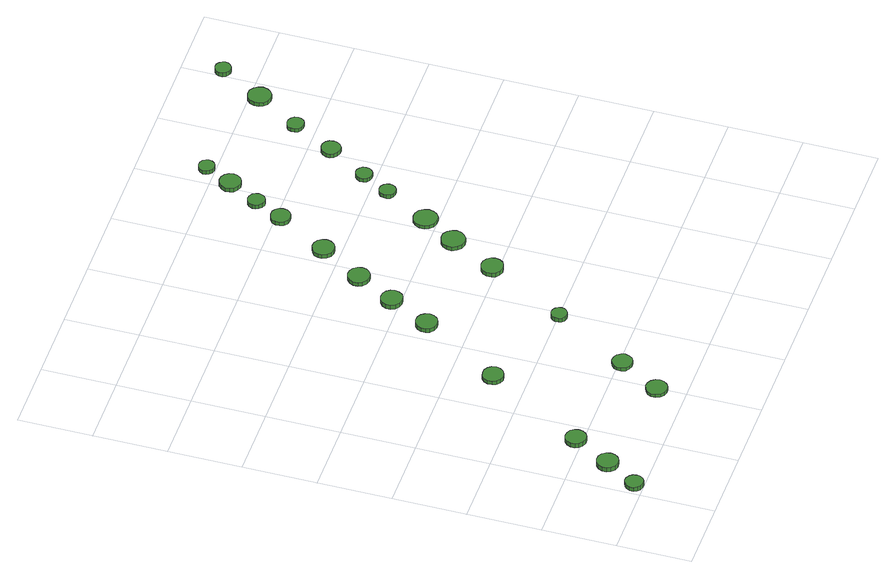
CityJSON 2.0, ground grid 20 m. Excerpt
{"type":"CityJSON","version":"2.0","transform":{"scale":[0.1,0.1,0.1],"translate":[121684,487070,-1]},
"CityObjects":{
"tree1":{"type":"SolitaryVegetationObject","attributes":{"function":"something"},"geometry":[{"type":"MultiSurface","lod":"1","boundaries":[[[0,1,2,3,4,5,6,7,8,9,10,11,12,13,14]],[[15,16,17,18,19,20,21,22,23,24,25,26,27,28,29]],[[0,29,28,1]],[[1,28,27,2]],[[2,27,26,3]],[[3,26,25,4]],[[4,25,24,5]],[[5,24,23,6]],[[6,23,22,7]],[[7,22,21,8]],[[8,21,20,9]],[[9,20,19,10]],[[10,19,18,11]],[[11,18,17,12]],[[12,17,16,13]],[[13,16,15,14]],[[14,15,29,0]]]}]},
"tree2":{"type":"SolitaryVegetationObject","attributes":{"function":"something"},"geometry":[{"type":"MultiSurface","lod":"1","boundaries":[[[30,31,32,33,34,35,36,37,38,39,40,41,42,43,44]],[[45,46,47,48,49,50,51,52,53,54,55,56,57,58,59]],[[30,59,58,31]],[[31,58,57,32]],[[32,57,56,33]],[[33,56,55,34]],[[34,55,54,35]],[[35,54,53,36]],[[36,53,52,37]],[[37,52,51,38]],[[38,51,50,39]],[[39,50,49,40]],[[40,49,48,41]],[[41,48,47,42]],[[42,47,46,43]],[[43,46,45,44]],[[44,45,59,30]]]}]},
"tree3":{"type":"SolitaryVegetationObject","attributes":{"function":"something"},"geometry":[{"type":"MultiSurface","lod":"1","boundaries":[[[60,61,62,63,64,65,66,67,68,69,70,71,72,73,74]],[[75,76,77,78,79,80,81,82,83,84,85,86,87,88,89]],[[60,89,88,61]],[[61,88,87,62]],[[62,87,86,63]],[[63,86,85,64]],[[64,85,84,65]],[[65,84,83,66]],[[66,83,82,67]],[[67,82,81,68]],[[68,81,80,69]],[[69,80,79,70]],[[70,79,78,71]],[[71,78,77,72]],[[72,77,76,73]],[[73,76,75,74]],[[74,75,89,60]]]}]},
"tree4":{"type":"SolitaryVegetationObject","attributes":{"function":"something"},"geometry":[{"type":"MultiSurface","lod":"1","boundaries":[[[90,91,92,93,94,95,96,97,98,99,100,101,102,103,104]],[[105,106,107,108,109,110,111,112,113,114,115,116,117,118,119]],[[90,119,118,91]],[[91,118,117,92]],[[92,117,116,93]],[[93,116,115,94]],[[94,115,114,95]],[[95,114,113,96]],[[96,113,112,97]],[[97,112,111,98]],[[98,111,110,99]],[[99,110,109,100]],[[100,109,108,101]],[[101,108,107,102]],[[102,107,106,103]],[[103,106,105,104]],[[104,105,119,90]]]}]},
"tree5":{"type":"SolitaryVegetationObject","attributes":{"function":"something"},"geometry":[{"type":"MultiSurface","lod":"1","boundaries":[[[120,121,122,123,124,125,126,127,128,129,130,131,132,133,134]],[[135,136,137,138,139,140,141,142,143,144,145,146,147,148,149]],[[120,149,148,121]],[[121,148,147,122]],[[122,147,146,123]],[[123,146,145,124]],[[124,145,144,125]],[[125,144,143,126]],[[126,143,142,127]],[[127,142,141,128]],[[128,141,140,129]],[[129,140,139,130]],[[130,139,138,131]],[[131,138,137,132]],[[132,137,136,133]],[[133,136,135,134]],[[134,135,149,120]]]}]},
"tree6":{"type":"SolitaryVegetationObject","attributes":{"function":"something"},"geometry":[{"type":"MultiSurface","lod":"1","boundaries":[[[150,151,152,153,154,155,156,157,158,159,160,161,162,163,164]],[[165,166,167,168,169,170,171,172,173,174,175,176,177,178,179]],[[150,179,178,151]],[[151,178,177,152]],[[152,177,176,153]],[[153,176,175,154]],[[154,175,174,155]],[[155,174,173,156]],[[156,173,172,157]],[[157,172,171,158]],[[158,171,170,159]],[[159,170,169,160]],[[160,169,168,161]],[[161,168,167,162]],[[162,167,166,163]],[[163,166,165,164]],[[164,165,179,150]]]}]},
"tree7":{"type":"SolitaryVegetationObject","attributes":{"function":"something"},"geometry":[{"type":"MultiSurface","lod":"1","boundaries":[[[180,181,182,183,184,185,186,187,188,189,190,191,192,193,194]],[[195,196,197,198,199,200,201,202,203,204,205,206,207,208,209]],[[180,209,208,181]],[[181,208,207,182]],[[182,207,206,183]],[[183,206,205,184]],[[184,205,204,185]],[[185,204,203,186]],[[186,203,202,187]],[[187,202,201,188]],[[188,201,200,189]],[[189,200,199,190]],[[190,199,198,191]],[[191,198,197,192]],[[192,197,196,193]],[[193,196,195,194]],[[194,195,209,180]]]}]},
"tree8":{"type":"SolitaryVegetationObject","attributes":{"function":"something"},"geometry":[{"type":"MultiSurface","lod":"1","boundaries":[[[210,211,212,213,214,215,216,217,218,219,220,221,222,223,224]],[[225,226,227,228,229,230,231,232,233,234,235,236,237,238,239]],[[210,239,238,211]],[[211,238,237,212]],[[212,237,236,213]],[[213,236,235,214]],[[214,235,234,215]],[[215,234,233,216]],[[216,233,232,217]],[[217,232,231,218]],[[218,231,230,219]],[[219,230,229,220]],[[220,229,228,221]],[[221,228,227,222]],[[222,227,226,223]],[[223,226,225,224]],[[224,225,239,210]]]}]},
"tree9":{"type":"SolitaryVegetationObject","attributes":{"function":"something"},"geometry":[{"type":"MultiSurface","lod":"1","boundaries":[[[240,241,242,243,244,245,246,247,248,249,250,251,252,253,254]],[[255,256,257,258,259,260,261,262,263,264,265,266,267,268,269]],[[240,269,268,241]],[[241,268,267,242]],[[242,267,266,243]],[[243,266,265,244]],[[244,265,264,245]],[[245,264,263,246]],[[246,263,262,247]],[[247,262,261,248]],[[248,261,260,249]],[[249,260,259,250]],[[250,259,258,251]],[[251,258,257,252]],[[252,257,256,253]],[[253,256,255,254]],[[254,255,269,240]]]}]},
"tree10":{"type":"SolitaryVegetationObject","attributes":{"function":"something"},"geometry":[{"type":"MultiSurface","lod":"1","boundaries":[[[270,271,272,273,274,275,276,277,278,279,280,281,282,283,284]],[[285,286,287,288,289,290,291,292,293,294,295,296,297,298,299]],[[270,299,298,271]],[[271,298,297,272]],[[272,297,296,273]],[[273,296,295,274]],[[274,295,294,275]],[[275,294,293,276]],[[276,293,292,277]],[[277,292,291,278]],[[278,291,290,279]],[[279,290,289,280]],[[280,289,288,281]],[[281,288,287,282]],[[282,287,286,283]],[[283,286,285,284]],[[284,285,299,270]]]}]},
"tree11":{"type":"SolitaryVegetationObject","attributes":{"function":"something"},"geometry":[{"type":"MultiSurface","lod":"1","boundaries":[[[300,301,302,303,304,305,306,307,308,309,310,311,312,313,314]],[[315,316,317,318,319,320,321,322,323,324,325,326,327,328,329]],[[300,329,328,301]],[[301,328,327,302]],[[302,327,326,303]],[[303,326,325,304]],[[304,325,324,305]],[[305,324,323,306]],[[306,323,322,307]],[[307,322,321,308]],[[308,321,320,309]],[[309,320,319,310]],[[310,319,318,311]],[[311,318,317,312]],[[312,317,316,313]],[[313,316,315,314]],[[314,315,329,300]]]}]},
"tree12":{"type":"SolitaryVegetationObject","attributes":{"function":"something"},"geometry":[{"type":"MultiSurface","lod":"1","boundaries":[[[330,331,332,333,334,335,336,337,338,339,340,341,342,343,344]],[[345,346,347,348,349,350,351,352,353,354,355,356,357,358,359]],[[330,359,358,331]],[[331,358,357,332]],[[332,357,356,333]],[[333,356,355,334]],[[334,355,354,335]],[[335,354,353,336]],[[336,353,352,337]],[[337,352,351,338]],[[338,351,350,339]],[[339,350,349,340]],[[340,349,348,341]],[[341,348,347,342]],[[342,347,346,343]],[[343,346,345,344]],[[344,345,359,330]]]}]},
"tree13":{"type":"SolitaryVegetationObject","attributes":{"function":"something"},"geometry":[{"type":"MultiSurface","lod":"1","boundaries":[[[360,361,362,363,364,365,366,367,368,369,370,371,372,373,374]],[[375,376,377,378,379,380,381,382,383,384,385,386,387,388,389]],[[360,389,388,361]],[[361,388,387,362]],[[362,387,386,363]],[[363,386,385,364]],[[364,385,384,365]],[[365,384,383,366]],[[366,383,382,367]],[[367,382,381,368]],[[368,381,380,369]],[[369,380,379,370]],[[370,379,378,371]],[[371,378,377,372]],[[372,377,376,373]],[[373,376,375,374]],[[374,375,389,360]]]}]},
"tree14":{"type":"SolitaryVegetationObject","attributes":{"function":"something"},"geometry":[{"type":"MultiSurface","lod":"1","boundaries":[[[390,391,392,393,394,395,396,397,398,399,400,401,402,403,404]],[[405,406,407,408,409,410,411,412,413,414,415,416,417,418,419]],[[390,419,418,391]],[[391,418,417,392]],[[392,417,416,393]],[[393,416,415,394]],[[394,415,414,395]],[[395,414,413,396]],[[396,413,412,397]],[[397,412,411,398]],[[398,411,410,399]],[[399,410,409,400]],[[400,409,408,401]],[[401,408,407,402]],[[402,407,406,403]],[[403,406,405,404]],[[404,405,419,390]]]}]},
"tree15":{"type":"SolitaryVegetationObject","attributes":{"function":"something"},"geometry":[{"type":"MultiSurface","lod":"1","boundaries":[[[420,421,422,423,424,425,426,427,428,429,430,431,432,433,434]],[[435,436,437,438,439,440,441,442,443,444,445,446,447,448,449]],[[420,449,448,421]],[[421,448,447,422]],[[422,447,446,423]],[[423,446,445,424]],[[424,445,444,425]],[[425,444,443,426]],[[426,443,442,427]],[[427,442,441,428]],[[428,441,440,429]],[[429,440,439,430]],[[430,439,438,431]],[[431,438,437,432]],[[432,437,436,433]],[[433,436,435,434]],[[434,435,449,420]]]}]},
"tree16":{"type":"SolitaryVegetationObject","attributes":{"function":"something"},"geometry":[{"type":"MultiSurface","lod":"1","boundaries":[[[450,451,452,453,454,455,456,457,458,459,460,461,462,463,464]],[[465,466,467,468,469,470,471,472,473,474,475,476,477,478,479]],[[450,479,478,451]],[[451,478,477,452]],[[452,477,476,453]],[[453,476,475,454]],[[454,475,474,455]],[[455,474,473,456]],[[456,473,472,457]],[[457,472,471,458]],[[458,471,470,459]],[[459,470,469,460]],[[460,469,468,461]],[[461,468,467,462]],[[462,467,466,463]],[[463,466,465,464]],[[464,465,479,450]]]}]},
"tree17":{"type":"SolitaryVegetationObject","attributes":{"function":"something"},"geometry":[{"type":"MultiSurface","lod":"1","boundaries":[[[480,481,482,483,484,485,486,487,488,489,490,491,492,493,494]],[[495,496,497,498,499,500,501,502,503,504,505,506,507,508,509]],[[480,509,508,481]],[[481,508,507,482]],[[482,507,506,483]],[[483,506,505,484]],[[484,505,504,485]],[[485,504,503,486]],[[486,503,502,487]],[[487,502,501,488]],[[488,501,500,489]],[[489,500,499,490]],[[490,499,498,491]],[[491,498,497,492]],[[492,497,496,493]],[[493,496,495,494]],[[494,495,509,480]]]}]},
"tree18":{"type":"SolitaryVegetationObject","attributes":{"function":"something"},"geometry":[{"type":"MultiSurface","lod":"1","boundaries":[[[510,511,512,513,514,515,516,517,518,519,520,521,522,523,524]],[[525,526,527,528,529,530,531,532,533,534,535,536,537,538,539]],[[510,539,538,511]],[[511,538,537,512]],[[512,537,536,513]],[[513,536,535,514]],[[514,535,534,515]],[[515,534,533,516]],[[516,533,532,517]],[[517,532,531,518]],[[518,531,530,519]],[[519,530,529,520]],[[520,529,528,521]],[[521,528,527,522]],[[522,527,526,523]],[[523,526,525,524]],[[524,525,539,510]]]}]},
"tree19":{"type":"SolitaryVegetationObject","attributes":{"function":"something"},"geometry":[{"type":"MultiSurface","lod":"1","boundaries":[[[540,541,542,543,544,545,546,547,548,549,550,551,552,553,554]],[[555,556,557,558,559,560,561,562,563,564,565,566,567,568,569]],[[540,569,568,541]],[[541,568,567,542]],[[542,567,566,543]],[[543,566,565,544]],[[544,565,564,545]],[[545,564,563,546]],[[546,563,562,547]],[[547,562,561,548]],[[548,561,560,549]],[[549,560,559,550]],[[550,559,558,551]],[[551,558,557,552]],[[552,557,556,553]],[[553,556,555,554]],[[554,555,569,540]]]}]},
"tree20":{"type":"SolitaryVegetationObject","attributes":{"function":"something"},"geometry":[{"type":"MultiSurface","lod":"1","boundaries":[[[570,571,572,573,574,575,576,577,578,579,580,581,582,583,584]],[[585,586,587,588,589,590,591,592,593,594,595,596,597,598,599]],[[570,599,598,571]],[[571,598,597,572]],[[572,597,596,573]],[[573,596,595,574]],[[574,595,594,575]],[[575,594,593,576]],[[576,593,592,577]],[[577,592,591,578]],[[578,591,590,579]],[[579,590,589,580]],[[580,589,588,581]],[[581,588,587,582]],[[582,587,586,583]],[[583,586,585,584]],[[584,585,599,570]]]}]},
"tree21":{"type":"SolitaryVegetationObject","attributes":{"function":"something"},"geometry":[{"type":"MultiSurface","lod":"1","boundaries":[[[600,601,602,603,604,605,606,607,608,609,610,611,612,613,614]],[[615,616,617,618,619,620,621,622,623,624,625,626,627,628,629]],[[600,629,628,601]],[[601,628,627,602]],[[602,627,626,603]],[[603,626,625,604]],[[604,625,624,605]],[[605,624,623,606]],[[606,623,622,607]],[[607,622,621,608]],[[608,621,620,609]],[[609,620,619,610]],[[610,619,618,611]],[[611,618,617,612]],[[612,617,616,613]],[[613,616,615,614]],[[614,615,629,600]]]}]},
"tree22":{"type":"SolitaryVegetationObject","attributes":{"function":"something"},"geometry":[{"type":"MultiSurface","lod":"1","boundaries":[[[630,631,632,633,634,635,636,637,638,639,640,641,642,643,644]],[[645,646,647,648,649,650,651,652,653,654,655,656,657,658,659]],[[630,659,658,631]],[[631,658,657,632]],[[632,657,656,633]],[[633,656,655,634]],[[634,655,654,635]],[[635,654,653,636]],[[636,653,652,637]],[[637,652,651,638]],[[638,651,650,639]],[[639,650,649,640]],[[640,649,648,641]],[[641,648,647,642]],[[642,647,646,643]],[[643,646,645,644]],[[644,645,659,630]]]}]},
"tree23":{"type":"SolitaryVegetationObject","attributes":{"function":"something"},"geometry":[{"type":"MultiSurface","lod":"1","boundaries":[[[660,661,662,663,664,665,666,667,668,669,670,671,672,673,674]],[[675,676,677,678,679,680,681,682,683,684,685,686,687,688,689]],[[660,689,688,661]],[[661,688,687,662]],[[662,687,686,663]],[[663,686,685,664]],[[664,685,684,665]],[[665,684,683,666]],[[666,683,682,667]],[[667,682,681,668]],[[668,681,680,669]],[[669,680,679,670]],[[670,679,678,671]],[[671,678,677,672]],[[672,677,676,673]],[[673,676,675,674]],[[674,675,689,660]]]}]},
"tree24":{"type":"SolitaryVegetationObject","attributes":{"function":"something"},"geometry":[{"type":"MultiSurface","lod":"1","boundaries":[[[690,691,692,693,694,695,696,697,698,699,700,701,702,703,704]],[[705,706,707,708,709,710,711,712,713,714,715,716,717,718,719]],[[690,719,718,691]],[[691,718,717,692]],[[692,717,716,693]],[[693,716,715,694]],[[694,715,714,695]],[[695,714,713,696]],[[696,713,712,697]],[[697,712,711,698]],[[698,711,710,699]],[[699,710,709,700]],[[700,709,708,701]],[[701,708,707,702]],[[702,707,706,703]],[[703,706,705,704]],[[704,705,719,690]]]}]}
},
"vertices":[
[57,26,20],[55,36,20],[49,44,20],[40,50,20],[30,51,20],[20,47,20],[13,41,20],[8,31,20],[8,21,20],[13,12,20],[20,5,20],[30,2,20],[40,3,20],[49,8,20],[55,16,20],[55,16,7],[49,8,7],[40,3,7],[30,2,7],[20,5,7],[13,12,7],[8,21,7],[8,31,7],[13,41,7],[20,47,7],[30,51,7],[40,50,7],[49,44,7],[55,36,7],[57,26,7],
[118,115,19],[115,127,19],[108,137,19],[97,143,19],[85,144,19],[74,140,19],[65,132,19],[60,121,19],[60,109,19],[65,98,19],[74,89,19],[85,86,19],[97,87,19],[108,93,19],[115,103,19],[115,103,6],[108,93,6],[97,87,6],[85,86,6],[74,89,6],[65,98,6],[60,109,6],[60,121,6],[65,132,6],[74,140,6],[85,144,6],[97,143,6],[108,137,6],[115,127,6],[118,115,6],
[178,219,19],[176,230,19],[169,240,19],[159,245,19],[147,247,19],[136,243,19],[128,235,19],[123,225,19],[123,213,19],[128,203,19],[136,195,19],[147,191,19],[159,192,19],[169,198,19],[176,208,19],[176,208,6],[169,198,6],[159,192,6],[147,191,6],[136,195,6],[128,203,6],[123,213,6],[123,225,6],[128,235,6],[136,243,6],[147,247,6],[159,245,6],[169,240,6],[176,230,6],[178,219,6],
[424,79,15],[422,91,15],[414,101,15],[404,107,15],[392,108,15],[381,104,15],[372,96,15],[367,85,15],[367,73,15],[372,62,15],[381,54,15],[392,51,15],[404,52,15],[414,58,15],[422,68,15],[422,68,5],[414,58,5],[404,52,5],[392,51,5],[381,54,5],[372,62,5],[367,73,5],[367,85,5],[372,96,5],[381,104,5],[392,108,5],[404,107,5],[414,101,5],[422,91,5],[424,79,5],
[340,490,22],[337,502,22],[330,511,22],[320,517,22],[309,518,22],[297,515,22],[289,507,22],[284,496,22],[284,485,22],[289,474,22],[297,466,22],[309,462,22],[320,464,22],[330,470,22],[337,479,22],[337,479,10],[330,470,10],[320,464,10],[309,462,10],[297,466,10],[289,474,10],[284,485,10],[284,496,10],[289,507,10],[297,515,10],[309,518,10],[320,517,10],[330,511,10],[337,502,10],[340,490,10],
[491,192,15],[488,203,15],[482,213,15],[472,218,15],[460,220,15],[450,216,15],[441,208,15],[437,198,15],[437,187,15],[441,176,15],[450,169,15],[460,165,15],[472,166,15],[482,172,15],[488,181,15],[488,181,5],[482,172,5],[472,166,5],[460,165,5],[450,169,5],[441,176,5],[437,187,5],[437,198,5],[441,208,5],[450,216,5],[460,220,5],[472,218,5],[482,213,5],[488,203,5],[491,192,5],
[479,711,24],[476,723,24],[469,733,24],[458,739,24],[446,740,24],[434,736,24],[425,728,24],[420,717,24],[420,705,24],[425,694,24],[434,685,24],[446,682,24],[458,683,24],[469,689,24],[476,699,24],[476,699,12],[469,689,12],[458,683,12],[446,682,12],[434,685,12],[425,694,12],[420,705,12],[420,717,12],[425,728,12],[434,736,12],[446,740,12],[458,739,12],[469,733,12],[476,723,12],[479,711,12],
[602,397,24],[600,406,24],[595,413,24],[587,418,24],[578,419,24],[570,416,24],[563,410,24],[560,402,24],[560,393,24],[563,385,24],[570,379,24],[578,376,24],[587,377,24],[595,382,24],[600,389,24],[600,389,11],[595,382,11],[587,377,11],[578,376,11],[570,379,11],[563,385,11],[560,393,11],[560,402,11],[563,410,11],[570,416,11],[578,419,11],[587,418,11],[595,413,11],[600,406,11],[602,397,11],
[543,824,19],[540,836,19],[533,846,19],[522,852,19],[510,853,19],[499,849,19],[489,841,19],[484,830,19],[484,818,19],[489,807,19],[499,799,19],[510,795,19],[522,796,19],[533,802,19],[540,812,19],[540,812,6],[533,802,6],[522,796,6],[510,795,6],[499,799,6],[489,807,6],[484,818,6],[484,830,6],[489,841,6],[499,849,6],[510,853,6],[522,852,6],[533,846,6],[540,836,6],[543,824,6],
[603,930,17],[600,942,17],[593,952,17],[582,958,17],[570,960,17],[559,956,17],[549,948,17],[544,937,17],[544,924,17],[549,913,17],[559,905,17],[570,901,17],[582,902,17],[593,909,17],[600,918,17],[600,918,5],[593,909,5],[582,902,5],[570,901,5],[559,905,5],[549,913,5],[544,924,5],[544,937,5],[549,948,5],[559,956,5],[570,960,5],[582,958,5],[593,952,5],[600,942,5],[603,930,5],
[731,614,24],[728,626,24],[721,635,24],[710,642,24],[698,643,24],[686,639,24],[677,631,24],[672,620,24],[672,607,24],[677,596,24],[686,588,24],[698,584,24],[710,586,24],[721,592,24],[728,602,24],[728,602,11],[721,592,11],[710,586,11],[698,584,11],[686,588,11],[677,596,11],[672,607,11],[672,620,11],[677,631,11],[686,639,11],[698,643,11],[710,642,11],[721,635,11],[728,626,11],[731,614,11],
[676,1048,18],[673,1060,18],[666,1070,18],[655,1076,18],[643,1077,18],[631,1073,18],[622,1065,18],[617,1054,18],[617,1042,18],[622,1031,18],[631,1022,18],[643,1019,18],[655,1020,18],[666,1026,18],[673,1036,18],[673,1036,5],[666,1026,5],[655,1020,5],[643,1019,5],[631,1022,5],[622,1031,5],[617,1042,5],[617,1054,5],[622,1065,5],[631,1073,5],[643,1077,5],[655,1076,5],[666,1070,5],[673,1060,5],[676,1048,5],
[807,741,18],[804,754,18],[796,765,18],[785,772,18],[772,773,18],[759,769,18],[749,760,18],[743,748,18],[743,734,18],[749,722,18],[759,713,18],[772,709,18],[785,710,18],[796,717,18],[804,728,18],[804,728,6],[796,717,6],[785,710,6],[772,709,6],[759,713,6],[749,722,6],[743,734,6],[743,748,6],[749,760,6],[759,769,6],[772,773,6],[785,772,6],[796,765,6],[804,754,6],[807,741,6],
[864,833,16],[861,846,16],[854,857,16],[842,864,16],[829,865,16],[816,861,16],[806,852,16],[801,840,16],[801,826,16],[806,814,16],[816,805,16],[829,801,16],[842,802,16],[854,809,16],[861,820,16],[861,820,6],[854,809,6],[842,802,6],[829,801,6],[816,805,6],[806,814,6],[801,826,6],[801,840,6],[806,852,6],[816,861,6],[829,865,6],[842,864,6],[854,857,6],[861,846,6],[864,833,6],
[757,1189,16],[755,1200,16],[748,1209,16],[739,1214,16],[727,1215,16],[717,1212,16],[708,1204,16],[704,1194,16],[704,1183,16],[708,1173,16],[717,1165,16],[727,1162,16],[739,1163,16],[748,1169,16],[755,1178,16],[755,1178,5],[748,1169,5],[739,1163,5],[727,1162,5],[717,1165,5],[708,1173,5],[704,1183,5],[704,1194,5],[708,1204,5],[717,1212,5],[727,1215,5],[739,1214,5],[748,1209,5],[755,1200,5],[757,1189,5],
[791,1265,18],[789,1274,18],[784,1282,18],[775,1287,18],[766,1288,18],[757,1285,18],[750,1279,18],[746,1270,18],[746,1260,18],[750,1252,18],[757,1245,18],[766,1242,18],[775,1243,18],[784,1248,18],[789,1256,18],[789,1256,5],[784,1248,5],[775,1243,5],[766,1242,5],[757,1245,5],[750,1252,5],[746,1260,5],[746,1270,5],[750,1279,5],[757,1285,5],[766,1288,5],[775,1287,5],[784,1282,5],[789,1274,5],[791,1265,5],
[927,957,16],[925,966,16],[920,973,16],[912,978,16],[903,979,16],[894,976,16],[887,970,16],[884,962,16],[884,953,16],[887,944,16],[894,938,16],[903,935,16],[912,936,16],[920,941,16],[925,948,16],[925,948,5],[920,941,5],[912,936,5],[903,935,5],[894,938,5],[887,944,5],[884,953,5],[884,962,5],[887,970,5],[894,976,5],[903,979,5],[912,978,5],[920,973,5],[925,966,5],[927,957,5],
[844,1349,17],[842,1361,17],[835,1371,17],[824,1377,17],[812,1378,17],[801,1375,17],[792,1366,17],[787,1355,17],[787,1343,17],[792,1332,17],[801,1324,17],[812,1320,17],[824,1322,17],[835,1328,17],[842,1338,17],[842,1338,5],[835,1328,5],[824,1322,5],[812,1320,5],[801,1324,5],[792,1332,5],[787,1343,5],[787,1355,5],[792,1366,5],[801,1375,5],[812,1378,5],[824,1377,5],[835,1371,5],[842,1361,5],[844,1349,5],
[969,1034,16],[968,1043,16],[962,1050,16],[954,1055,16],[945,1056,16],[936,1053,16],[929,1047,16],[925,1038,16],[925,1029,16],[929,1020,16],[936,1014,16],[945,1011,16],[954,1012,16],[962,1017,16],[968,1025,16],[968,1025,5],[962,1017,5],[954,1012,5],[945,1011,5],[936,1014,5],[929,1020,5],[925,1029,5],[925,1038,5],[929,1047,5],[936,1053,5],[945,1056,5],[954,1055,5],[962,1050,5],[968,1043,5],[969,1034,5],
[876,1425,17],[874,1433,17],[869,1441,17],[861,1445,17],[852,1446,17],[844,1443,17],[837,1437,17],[833,1429,17],[833,1420,17],[837,1412,17],[844,1406,17],[852,1403,17],[861,1404,17],[869,1409,17],[874,1416,17],[874,1416,5],[869,1409,5],[861,1404,5],[852,1403,5],[844,1406,5],[837,1412,5],[833,1420,5],[833,1429,5],[837,1437,5],[844,1443,5],[852,1446,5],[861,1445,5],[869,1441,5],[874,1433,5],[876,1425,5],
[1039,1142,17],[1037,1153,17],[1031,1162,17],[1021,1167,17],[1011,1168,17],[1000,1165,17],[992,1157,17],[988,1148,17],[988,1137,17],[992,1127,17],[1000,1120,17],[1011,1116,17],[1021,1117,17],[1031,1123,17],[1037,1132,17],[1037,1132,5],[1031,1123,5],[1021,1117,5],[1011,1116,5],[1000,1120,5],[992,1127,5],[988,1137,5],[988,1148,5],[992,1157,5],[1000,1165,5],[1011,1168,5],[1021,1167,5],[1031,1162,5],[1037,1153,5],[1039,1142,5],
[1099,1256,16],[1097,1266,16],[1091,1273,16],[1083,1278,16],[1074,1279,16],[1065,1276,16],[1057,1270,16],[1054,1261,16],[1054,1252,16],[1057,1243,16],[1065,1237,16],[1074,1234,16],[1083,1235,16],[1091,1239,16],[1097,1247,16],[1097,1247,5],[1091,1239,5],[1083,1235,5],[1074,1234,5],[1065,1237,5],[1057,1243,5],[1054,1252,5],[1054,1261,5],[1057,1270,5],[1065,1276,5],[1074,1279,5],[1083,1278,5],[1091,1273,5],[1097,1266,5],[1099,1256,5],
[1180,1375,17],[1177,1388,17],[1170,1398,17],[1159,1405,17],[1146,1406,17],[1133,1402,17],[1124,1393,17],[1119,1381,17],[1119,1368,17],[1124,1357,17],[1133,1348,17],[1146,1344,17],[1159,1345,17],[1170,1352,17],[1177,1362,17],[1177,1362,5],[1170,1352,5],[1159,1345,5],[1146,1344,5],[1133,1348,5],[1124,1357,5],[1119,1368,5],[1119,1381,5],[1124,1393,5],[1133,1402,5],[1146,1406,5],[1159,1405,5],[1170,1398,5],[1177,1388,5],[1180,1375,5],
[1241,1495,19],[1239,1503,19],[1233,1510,19],[1226,1515,19],[1217,1516,19],[1209,1513,19],[1202,1507,19],[1198,1499,19],[1198,1490,19],[1202,1482,19],[1209,1476,19],[1217,1473,19],[1226,1474,19],[1233,1479,19],[1239,1486,19],[1239,1486,6],[1233,1479,6],[1226,1474,6],[1217,1473,6],[1209,1476,6],[1202,1482,6],[1198,1490,6],[1198,1499,6],[1202,1507,6],[1209,1513,6],[1217,1516,6],[1226,1515,6],[1233,1510,6],[1239,1503,6],[1241,1495,6]
]}
